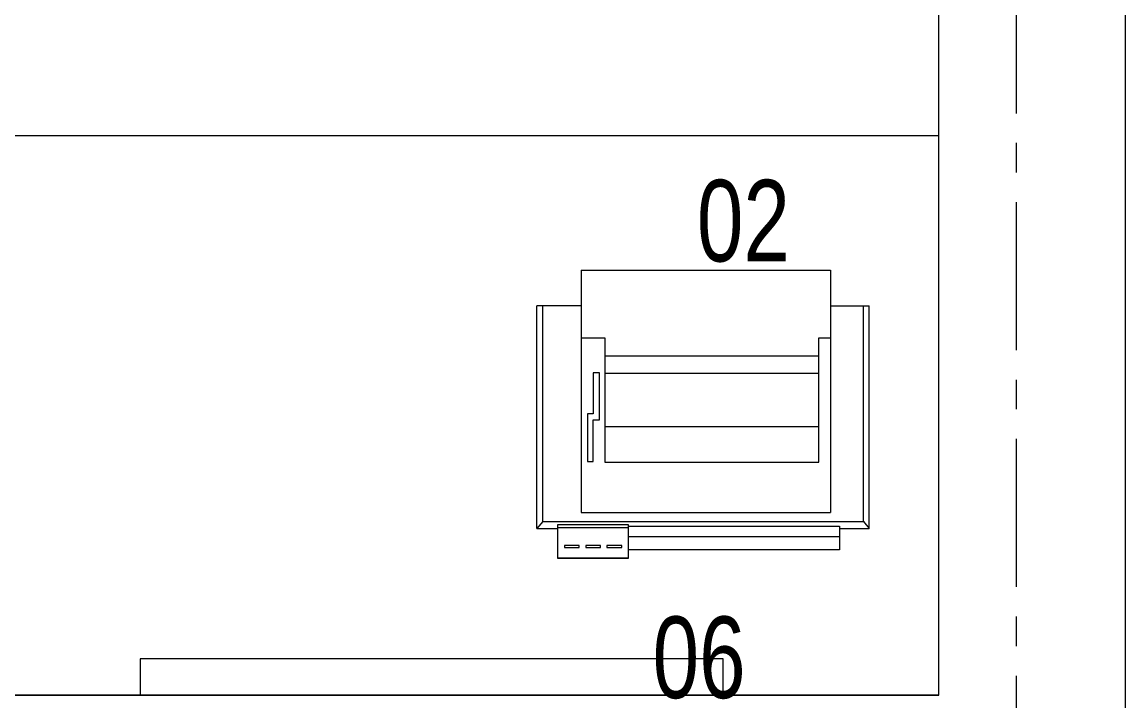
# Model space of a CAD drawing. Header units: millimetres. Extents: x 26027 to 581921, y 7230 to 233891.
# Drawn here: x 479183 to 480366, y 152929 to 153658 of the extents above; entities that cross this region are included whole.
import ezdxf

# ---------------------------------------------------------------- set-up
doc = ezdxf.new("R2010")
doc.units = ezdxf.units.MM
doc.header["$LTSCALE"] = 5
doc.linetypes.add('CENTER', pattern=[50.8, 31.75, -6.35, 6.35, -6.35])
doc.layers.get('0').update_dxf_attribs({"color": 252})
doc.layers.add('axes', color=252, linetype='Continuous')
for name, color, linetype, lineweight in [('E-ELEC-EQPM-2', 85, 'Continuous', 30), ('Medical Equipment and Furniture', 252, 'Continuous', 0), ('Walls', 252, 'Continuous', 5)]:
    doc.layers.add(name, color=color, linetype=linetype, lineweight=lineweight)
doc.layers.add('EXF', color=7, linetype='Continuous', lineweight=30, true_color=0x4e7e3e)
doc.styles.add('X3G_ENTITY_257CFD', font='swisscl.ttf', dxfattribs={"height": 200})

# ---------------------------------------------------------------- blocks, each defined once
blk = doc.blocks.new('ITPPLT2C-P')
at = {"color": 0}
for p, q in [((0.0229, 0.0318), (0.2618, 0.0318)), ((0.0304, 0.0256), (0.0229, 0.0318)), ((0.0229, 0), (0.0229, 0.0318)), ((0.0304, -0.3182), (0.0304, 0.0256)), ((0.0304, 0.0256), (0.2618, 0.0256)), ((0.2618, -0.0096), (0.2618, 0.0318)), ((0, 0), (0, -0.2262)), ((0.0252, 0), (0, 0)), ((0.0139, 0), (0.0139, -0.2262)), ((0.0252, 0), (0.0139, 0)), ((0.0252, -0.2262), (0.0252, 0)), ((0.0401, -0.2769), (0.0401, -0.0096)), ((0.3, -0.0096), (0.0401, -0.0096)), ((0.2274, -0.0222), (0.2274, -0.0096)), ((0.3, -0.2769), (0.3, -0.0096)), ((0.0939, -0.2515), (0.0939, -0.0222)), ((0.0939, -0.0222), (0.2274, -0.0222)), ((0.1321, -0.2515), (0.1321, -0.0222)), ((0.1894, -0.2515), (0.1894, -0.0222)), ((0.2082, -0.2515), (0.2082, -0.0222)), ((-0.0091, -0.2262), (0.0267, -0.2262)), ((-0.0091, -0.3023), (-0.0091, -0.2262)), ((-0.0087, -0.2262), (0.0236, -0.2262)), ((-0.0087, -0.3023), (-0.0087, -0.2262)), ((0, -0.2262), (0.0252, -0.2262)), ((0.0023, -0.2495), (0.0023, -0.2334)), ((0.0023, -0.2334), (0.0045, -0.2334)), ((0.0045, -0.2334), (0.0045, -0.2495)), ((0.0139, -0.2262), (0.0252, -0.2262)), ((0.0236, -0.2262), (0.0236, -0.3023)), ((0.0267, -0.2262), (0.0267, -0.3023)), ((0.0045, -0.2495), (0.0023, -0.2495)), ((0.0023, -0.2721), (0.0023, -0.2562)), ((0.0023, -0.2562), (0.0045, -0.2562)), ((0.0045, -0.2562), (0.0045, -0.2721)), ((0.2274, -0.2515), (0.0939, -0.2515)), ((0.1395, -0.2575), (0.19, -0.2575)), ((0.1395, -0.2641), (0.1395, -0.2575)), ((0.19, -0.2575), (0.19, -0.2641)), ((0.2274, -0.2769), (0.2274, -0.2515)), ((0.0045, -0.2721), (0.0023, -0.2721)), ((0.0947, -0.2701), (0.0947, -0.2641)), ((0.0947, -0.2641), (0.1395, -0.2641)), ((0.1457, -0.2701), (0.0947, -0.2701)), ((0.19, -0.2641), (0.1457, -0.2641)), ((0.1457, -0.2641), (0.1457, -0.2701)), ((0.0023, -0.295), (0.0023, -0.2793)), ((0.0023, -0.2793), (0.0045, -0.2793)), ((0.0045, -0.2793), (0.0045, -0.295)), ((0.3, -0.2769), (0.0401, -0.2769)), ((0.2618, -0.2769), (0.2618, -0.3246)), ((0.0045, -0.295), (0.0023, -0.295)), ((0.0267, -0.3023), (-0.0091, -0.3023)), ((0.0236, -0.3023), (-0.0087, -0.3023)), ((0.0229, -0.3246), (0.0229, -0.3023)), ((0.0304, -0.3182), (0.0229, -0.3246)), ((0.0304, -0.3182), (0.2618, -0.3182)), ((0.0229, -0.3246), (0.2618, -0.3246))]:
    blk.add_line(p, q, dxfattribs=at)

msp = doc.modelspace()

# ---------------------------------------------------------------- hatches: boundary and pattern name
at = {"layer": 'E-ELEC-EQPM-2'}
h = msp.add_hatch(dxfattribs=at)
h.set_pattern_fill('CROSS', color=85, scale=10)
h.set_pattern_definition([(0, (368880, 104830), (63.5, 63.5), [31.75, -95.25]), (90, (368895.875, 104814.125), (-63.5, 63.5), [31.75, -95.25])])
edge = h.paths.add_edge_path()
edge.add_line((457685.6, 145694.3), (457685.6, 152806.1))
edge.add_line((457685.6, 152806.1), (462487.4, 152806.1))
edge.add_line((462487.4, 152806.1), (462487.4, 145900.9))
edge.add_line((462487.4, 145900.9), (462587.4, 145901.1))
edge.add_line((462587.4, 145901.1), (462587.4, 152806.1))
edge.add_line((462587.4, 152806.1), (464555.9, 152806.1))
edge.add_line((464555.9, 152806.1), (469284.4, 152806.1))
edge.add_line((469284.4, 152806.1), (471903.7, 152806.1))
edge.add_line((471903.7, 152806.1), (471903.7, 142653.2))
edge.add_line((471903.7, 142653.2), (478231.4, 142645.9))
edge.add_line((478231.4, 142645.9), (478231.4, 142845.2))
edge.add_line((478231.4, 142845.2), (472503.7, 142845.2))
edge.add_line((472503.7, 142845.2), (472503.7, 157840))
edge.add_line((472503.7, 157840), (472504, 159009.2))
edge.add_line((472504, 159009.2), (479768.6, 159009.2))
edge.add_line((479768.6, 159009.2), (479768.6, 159109.2))
edge.add_line((479768.6, 159109.2), (472503.7, 159109.2))
edge.add_line((472503.7, 159109.2), (472503.7, 169315.6))
edge.add_line((472503.7, 169315.6), (478921.1, 169315.6))
edge.add_line((478921.1, 169315.6), (484286.4, 169315.6))
edge.add_line((484286.4, 169315.6), (484286.4, 166351.2))
edge.add_line((484286.4, 166351.2), (484486.4, 166351.2))
edge.add_line((484486.4, 166351.2), (484486.4, 169515.6))
edge.add_line((484486.4, 169515.6), (479083.8, 169515.6))
edge.add_line((479083.8, 169515.6), (479083.8, 190946.9))
edge.add_line((479083.8, 190946.9), (479083.8, 191341.6))
edge.add_line((479083.8, 191341.6), (478883.8, 191341.6))
edge.add_line((478883.8, 191341.6), (478883.8, 195124.3))
edge.add_line((478883.8, 195124.3), (477262.4, 195124.3))
edge.add_line((477262.4, 195124.3), (477262.4, 205421.2))
edge.add_line((477262.4, 205421.2), (474368, 205421.2))
edge.add_line((474368, 205421.2), (469356.9, 205421.2))
edge.add_line((469356.9, 205421.2), (469256.9, 205421.2))
edge.add_line((469256.9, 205421.2), (469256.9, 204391.3))
edge.add_line((469256.9, 204391.3), (469856.9, 204391.3))
edge.add_line((469856.9, 204391.3), (469856.9, 204821.2))
edge.add_line((469856.9, 204821.2), (471179.3, 204821.2))
edge.add_line((471179.3, 204821.2), (471179.3, 204391.3))
edge.add_line((471179.3, 204391.3), (471779.3, 204391.3))
edge.add_line((471779.3, 204391.3), (471779.3, 204821.2))
edge.add_line((471779.3, 204821.2), (476662.4, 204821.2))
edge.add_line((476662.4, 204821.2), (476662.4, 194457.6))
edge.add_line((476662.4, 194457.6), (478283.8, 194457.6))
edge.add_line((478283.8, 194457.6), (478283.8, 169915.6))
edge.add_line((478283.8, 169915.6), (471903.7, 169915.6))
edge.add_line((471903.7, 169915.6), (471903.7, 159212))
edge.add_line((471903.7, 159212), (470513.7, 159212))
edge.add_line((470513.7, 159212), (470513.7, 159112))
edge.add_line((470513.7, 159112), (471903.7, 159112))
edge.add_line((471903.7, 159112), (471903.7, 153006.1))
edge.add_line((471903.7, 153006.1), (462587.4, 153006.1))
edge.add_line((462587.4, 153006.1), (462487.4, 152906.1))
edge.add_line((462487.4, 152906.1), (457585.6, 152906.1))
edge.add_line((457585.6, 152906.1), (457585.6, 145694.3))
at = {"layer": 'EXF'}
h = msp.add_hatch(dxfattribs=at)
h.set_pattern_fill('CROSS', color=256, scale=10)
edge = h.paths.add_edge_path()
edge.add_line((464555.9, 152806.1), (469284.4, 152806.1))
edge.add_line((469284.4, 152806.1), (471903.7, 152806.1))
edge.add_line((471903.7, 152806.1), (471903.7, 142653.2))
edge.add_line((471903.7, 142653.2), (478231.4, 142645.9))
edge.add_line((478231.4, 142645.9), (478231.4, 142845.2))
edge.add_line((478231.4, 142845.2), (472503.7, 142845.2))
edge.add_line((472503.7, 142845.2), (472503.7, 157840))
edge.add_line((472503.7, 157840), (472504, 159009.2))
edge.add_line((472504, 159009.2), (479768.6, 159009.2))
edge.add_line((479768.6, 159009.2), (479768.6, 159109.2))
edge.add_line((479768.6, 159109.2), (472503.7, 159109.2))
edge.add_line((472503.7, 159109.2), (472503.7, 169315.6))
edge.add_line((472503.7, 169315.6), (478921.1, 169315.6))
edge.add_line((478921.1, 169315.6), (484286.4, 169315.6))
edge.add_line((484286.4, 169315.6), (484286.4, 166351.2))
edge.add_line((484286.4, 166351.2), (484486.4, 166351.2))
edge.add_line((484486.4, 166351.2), (484486.4, 169515.6))
edge.add_line((484486.4, 169515.6), (479083.8, 169515.6))
edge.add_line((479083.8, 169515.6), (479083.8, 190946.9))
edge.add_line((479083.8, 190946.9), (479083.8, 191341.6))
edge.add_line((479083.8, 191341.6), (478883.8, 191341.6))
edge.add_line((478883.8, 191341.6), (478883.8, 195124.3))
edge.add_line((478883.8, 195124.3), (477262.4, 195124.3))
edge.add_line((477262.4, 195124.3), (477262.4, 205421.2))
edge.add_line((477262.4, 205421.2), (474368, 205421.2))
edge.add_line((474368, 205421.2), (469356.9, 205421.2))
edge.add_line((469356.9, 205421.2), (469256.9, 205421.2))
edge.add_line((469256.9, 205421.2), (469256.9, 204391.3))
edge.add_line((469256.9, 204391.3), (469856.9, 204391.3))
edge.add_line((469856.9, 204391.3), (469856.9, 204821.2))
edge.add_line((469856.9, 204821.2), (471179.3, 204821.2))
edge.add_line((471179.3, 204821.2), (471179.3, 204391.3))
edge.add_line((471179.3, 204391.3), (471779.3, 204391.3))
edge.add_line((471779.3, 204391.3), (471779.3, 204821.2))
edge.add_line((471779.3, 204821.2), (476662.4, 204821.2))
edge.add_line((476662.4, 204821.2), (476662.4, 194457.6))
edge.add_line((476662.4, 194457.6), (478283.8, 194457.6))
edge.add_line((478283.8, 194457.6), (478283.8, 169915.6))
edge.add_line((478283.8, 169915.6), (471903.7, 169915.6))
edge.add_line((471903.7, 169915.6), (471903.7, 159212))
edge.add_line((471903.7, 159212), (470513.7, 159212))
edge.add_line((470513.7, 159212), (470513.7, 159112))
edge.add_line((470513.7, 159112), (471903.7, 159112))
edge.add_line((471903.7, 159112), (471903.7, 153006.1))
edge.add_line((471903.7, 153006.1), (462587.4, 153006.1))

# ---------------------------------------------------------------- linework, layer by layer
at = {"layer": 'axes', "linetype": 'CENTER', "lineweight": 0}
msp.add_line((480248.8, 120285.6, 0), (480248.8, 230811.1, 0), dxfattribs=at)
at = {"layer": 'Medical Equipment and Furniture', "elevation": 2.4}
msp.add_lwpolyline([(479135.8, 152935.3), (480165.8, 152935.3), (480165.8, 153535.3), (479135.8, 153535.3)], close=True, dxfattribs=at)
msp.add_lwpolyline([(479309.3, 152974.4), (479309.3, 152935.3), (479934.5, 152935.3), (479934.5, 152974.4), (479309.3, 152974.4)], dxfattribs=at)
at = {"layer": 'Walls'}
for p, q in [((480165.8, 152935.3, 2.4), (480165.8, 154060.3, 2.4)), ((480365.8, 151786.6, 2.4), (480365.8, 154060.3, 2.4)), ((480165.8, 152935.3, 2.4), (475215.8, 152935.3, 2.4))]:
    msp.add_line(p, q, dxfattribs=at)

# ---------------------------------------------------------------- block references
at = {"layer": 'Medical Equipment and Furniture', "extrusion": (8.17187e-07, -1.1991e-18, -1), "xscale": 1000.000000000005, "yscale": 1000.000000000005, "zscale": 1000.000000000005, "rotation": 90.00000000000001}
msp.add_blockref('ITPPLT2C-P', (-480059.1, 153091.4, -2), dxfattribs=at)

# ---------------------------------------------------------------- texts
at = {"layer": 'Medical Equipment and Furniture', "char_height": 87.47, "style": 'X3G_ENTITY_257CFD'}
for s, insert, attachment_point in [('02', (479956.1, 153399.5, 2.4), 8), ('06', (479908.6, 153019.8, 2.4), 2)]:
    msp.add_mtext(s, dxfattribs=dict(at, insert=insert, attachment_point=attachment_point))

doc.saveas('drawing.dxf')
